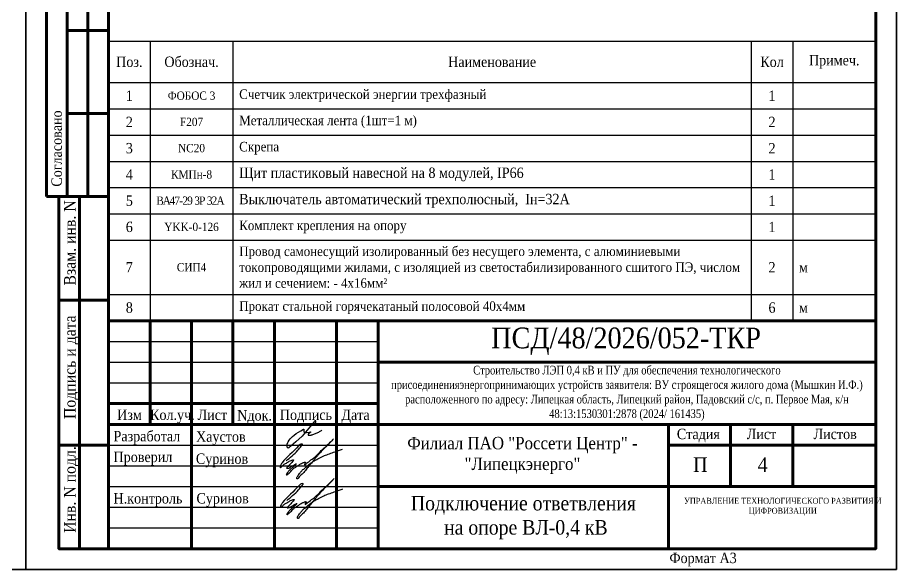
# Model space of a CAD drawing. Header units: millimetres. Extents: x 2174 to 9129, y 1758 to 2055.
# Drawn here: x 6581.7 to 6793.7, y 1758.4 to 1891.5 of the extents above; entities that cross this region are included whole.
import ezdxf

# ---------------------------------------------------------------- set-up
doc = ezdxf.new("R2010")
doc.units = ezdxf.units.MM
doc.layers.add('П', color=7, linetype='Continuous')
doc.layers.add('Чертеж', color=7, linetype='Continuous')
doc.styles.add('стиль1', font='times.ttf', dxfattribs={"width": 0.9, "height": 2})
doc.styles.add('стиль2', font='times.ttf', dxfattribs={"width": 0.9, "height": 2.5})

# ---------------------------------------------------------------- blocks, each defined once
blk = doc.blocks.new('Штамп б')
at = {"lineweight": 70}
for points in [[(20, 0), (8, 0), (8, 85), (20, 85)], [(13, 0), (13, 85)], [(8, 60), (20, 60)], [(8, 25), (20, 25)]]:
    blk.add_lwpolyline(points, dxfattribs=at)
at = {"lineweight": 25, "style": 'стиль1', "width": 0.9}
for s, p in [('Взам. инв. N', (12.06, 63.49)), ('Подпись и дата', (12.06, 31.28)), ('Инв. N подл.', (12.06, 3.82))]:
    blk.add_text(s, height=2.8, rotation=90, dxfattribs=at).set_placement(p)
blk = doc.blocks.new('A$C5B0935FB')
at = {"lineweight": 70}
for p, q in [((20, 65), (5, 65)), ((5, 0), (5, 65)), ((10, 55), (10, 65)), ((15, 0), (15, 65)), ((20, 0), (20, 65)), ((10, 40), (10, 55)), ((10, 55), (20, 55)), ((10, 20), (10, 40)), ((10, 40), (20, 40)), ((10, 0), (10, 20)), ((10, 20), (20, 20)), ((10, 0), (5, 0)), ((15, 0), (10, 0)), ((20, 0), (15, 0)), ((15, 0), (15, 0))]:
    blk.add_line(p, q, dxfattribs=at)
at = {"lineweight": 25, "style": 'стиль1', "width": 0.9}
blk.add_text('Согласовано', height=2.5, rotation=90, dxfattribs=at).set_placement((8.72, 2.35))
blk = doc.blocks.new('*T50')
at = {"color": 0, "lineweight": -2, "transparency": 16777216}
for p, q in [((0, 0), (185, 0)), ((0, 0), (0, -10)), ((10, 0), (10, -10)), ((30, 0), (30, -10)), ((155, 0), (155, -10)), ((165, 0), (165, -10)), ((185, 0), (185, -10)), ((0, -10), (185, -10)), ((10, -16.33), (155, -16.33)), ((10, -22.67), (155, -22.67)), ((10, -29), (155, -29)), ((10, -35.33), (30, -35.33)), ((155, -35.33), (165, -35.33)), ((155, -41.67), (165, -41.67)), ((10, -48), (165, -48)), ((10, -61.13), (155, -61.13)), ((30, -67.46), (155, -67.46))]:
    blk.add_line(p, q, dxfattribs=at)
at = {"color": 0, "linetype": 'ByBlock', "lineweight": -2, "transparency": 16777216}
for p, q in [((0, -10), (0, -67.46)), ((10, -10), (10, -67.46)), ((30, -10), (30, -67.46)), ((155, -10), (155, -67.46)), ((165, -10), (165, -67.46)), ((185, -10), (185, -67.46)), ((0, -16.33), (10, -16.33)), ((155, -16.33), (185, -16.33)), ((0, -22.67), (10, -22.67)), ((155, -22.67), (185, -22.67)), ((0, -29), (10, -29)), ((155, -29), (185, -29)), ((0, -35.33), (10, -35.33)), ((30, -35.33), (155, -35.33)), ((165, -35.33), (185, -35.33)), ((0, -41.67), (155, -41.67)), ((165, -41.67), (185, -41.67)), ((0, -48), (10, -48)), ((165, -48), (185, -48)), ((0, -61.13), (10, -61.13)), ((155, -61.13), (185, -61.13)), ((0, -67.46), (30, -67.46)), ((155, -67.46), (185, -67.46))]:
    blk.add_line(p, q, dxfattribs=at)
at = {"lineweight": 30, "transparency": 16777216, "style": 'стиль1'}
for s, insert, char_height, width, attachment_point in [('Поз.', (5, -5), 2.5, 10, 5), ('Обознач.', (20, -5), 2.5, 20, 5), ('Наименование', (92.5, -5), 2.5, 125, 5), ('Кол', (160, -5), 2.5, 10, 5), ('Примеч.', (175, -5), 2.5, 20, 5), ('1', (5, -13.17), 2.5, 7, 5), ('ФОБОС 3', (20, -13.17), 2, 17, 5), ('Счетчик электрической энергии трехфазный', (31.5, -13.17), 2.3, 122, 4), ('1', (160, -13.17), 2.5, 7, 5), ('2', (5, -19.5), 2.5, 7, 5), ('F207', (20, -19.5), 2, 17, 5), ('Металлическая лента (1шт=1 м)', (31.5, -19.5), 2.3, 122, 4), ('2', (160, -19.5), 2.5, 7, 5), ('3', (5, -25.83), 2.5, 7, 5), ('NC20', (20, -25.83), 2, 17, 5), ('Скрепа', (31.5, -25.83), 2.3, 122, 4), ('2', (160, -25.83), 2.5, 7, 5), ('4', (5, -32.17), 2.5, 7, 5), ('КМПн-8', (20, -32.17), 2, 17, 5), ('Щит пластиковый навесной на 8 модулей, IP66', (31.5, -32.17), 2.5, 122, 4), ('1', (160, -32.17), 2.5, 7, 5), ('5', (5, -38.5), 2.5, 7, 5), ('{\\T0.85;ВА47-29 3Р 32А}', (11.5, -38.5), 2, 17, 4), ('Выключатель автоматический трехполюсный,  Iн=32А', (31.5, -38.5), 2.5, 122, 4), ('1', (160, -38.5), 2.5, 7, 5), ('6', (5, -44.83), 2.5, 7, 5), ('YKK-0-126', (20, -44.83), 2, 17, 5), ('Комплект крепления на опору', (31.5, -44.83), 2.3, 122, 4), ('1', (160, -44.83), 2.5, 7, 5), ('Про{\\C0;вод самонесущий изолированный без несущего элемента, с алюминиевыми токопроводящими жилами, с изоляцией из светостабилизированного сшитого ПЭ, числом жил и сечением: }- 4х16мм²', (31.5, -54.56), 2.3, 122, 4), ('7', (5, -54.56), 2.5, 7, 5), ('СИП4', (20, -54.56), 2, 17, 5), ('2', (160, -54.56), 2.5, 7, 5), ('м', (166.5, -54.56), 2.5, 17, 4), ('8', (5, -64.3), 2.5, 7, 5), ('{\\C0;Прокат стальной горячекатаный полосовой 40х4мм }', (31.5, -64.3), 2.3, 122, 4), ('6', (160, -64.3), 2.5, 7, 5), ('м', (166.5, -64.3), 2.5, 17, 4)]:
    blk.add_mtext(s, dxfattribs=dict(at, insert=insert, char_height=char_height, width=width, attachment_point=attachment_point))
blk = doc.blocks.new('A$C7F1F469D')
at = {"color": 5, "lineweight": 25}
blk.add_spline([(-0.1, 1.78), (1.34, 2.93), (2.75, 4.33), (3.55, 5.31), (3.81, 5.64), (3.86, 5.8), (3.66, 5.81), (3.25, 5.7), (2.89, 5.36), (-1.09, 1.26), (-1.29, 0.98), (-1.47, 0.67), (-1.59, 0.28), (-1.54, 0.16), (-0.98, 0.55), (-0.42, 1.01), (0.34, 1.44), (1.08, 1.86), (1.69, 1.97), (1.62, 1.83), (1.26, 1.37), (0.56, 0.61), (0.16, 0.22), (0, 0), (0.24, -0.04), (0.82, 0.16), (1.44, 0.58), (2.18, 0.95), (2.33, 1.04), (1.93, 0.58), (1.28, 0.02), (0.64, -0.58), (0.1, -1.31), (-0.06, -1.68), (0.13, -1.59), (0.39, -1.41), (1.23, -0.56), (1.62, -0.16), (2.27, 0.27), (2.82, 0.65), (3.41, 1.04), (3.83, 1.25), (4.1, 1.35), (4.33, 1.44), (4.56, 1.45), (4.6, 1.35), (4.48, 1.19), (4.35, 0.92), (4.39, 0.82), (4.59, 0.91), (5.09, 1.34), (6.19, 2.18), (7.41, 3.21), (8.36, 4.22), (9.62, 5.31), (10.99, 6.68), (11.27, 6.98), (9.83, 5.51), (8.6, 4.26), (7.7, 3.28), (7.2, 2.7), (6.74, 2.12), (6.16, 1.41), (5.49, 0.62), (4.74, -0.34), (3.92, -1.29), (3.19, -1.94), (2.91, -2.31), (2.67, -2.58), (2.52, -2.55), (2.49, -2.26), (2.69, -1.9), (3.27, -1.11), (3.8, -0.52), (4.48, 0.07), (5.33, 0.79), (5.97, 1.29), (6.7, 1.77), (7.56, 2.21), (8.83, 2.91), (10.02, 3.35), (11.36, 3.83), (12.55, 4.24), (13.47, 4.57)], degree=3, dxfattribs=at)
blk = doc.blocks.new('Штамп фамилии')
at = {"layer": 'Чертеж', "color": 5, "lineweight": -2}
blk.add_lwpolyline([(47.47, 1.66), (47.54, 1.79), (47.62, 1.93), (47.66, 2.01), (47.7, 2.07), (47.73, 2.13), (47.76, 2.19), (47.76, 2.23), (47.76, 2.32), (47.74, 2.37), (47.71, 2.39), (47.66, 2.4), (47.61, 2.4), (47.56, 2.39), (47.52, 2.38), (47.44, 2.34), (47.38, 2.3), (47.33, 2.24), (47.26, 2.13), (45.27, -0.3), (44.41, -1.31), (42.95, -2.62), (41.21, -4.09), (41.09, -4.15), (41.01, -4.12), (40.97, -4.09), (40.93, -4.02), (40.86, -3.9), (40.8, -3.74), (40.79, -3.59), (40.79, -3.44), (40.82, -3.28), (40.86, -3.13), (40.9, -3.03), (40.96, -2.83), (41.05, -2.63), (41.29, -2.27), (41.56, -1.95), (42.15, -1.36), (42.5, -1), (42.96, -0.67), (43.54, -0.31), (44.11, 0.04), (44.76, 0.4), (44.84, 0.38), (44.86, 0.35), (44.86, 0.3), (44.81, -0.06), (44.88, -0.21), (44.95, -0.28), (45, -0.32), (45.11, -0.38), (45.27, -0.4), (45.46, -0.4), (46.3, -0.35), (46.39, -0.27), (46.46, -0.24), (46.48, -0.25), (46.48, -0.28), (46.47, -0.31), (46.46, -0.34), (46.44, -0.36), (46.39, -0.4), (46.28, -0.48), (45.92, -0.78), (45.89, -0.84), (45.87, -0.89), (45.87, -0.96), (45.9, -1), (46.03, -1.01), (46.17, -1), (46.59, -1), (46.68, -0.99), (46.84, -0.94), (47.03, -0.86), (48.5, -0.28), (48.66, -0.16), (48.81, -0.05), (48.96, 0.03), (49.07, 0.06), (49.21, 0.13)], dxfattribs=at)
at = {"layer": 'Чертеж', "color": 67, "lineweight": -2, "true_color": 0x727430}
for p in [(40.67, -8.99), (40.81, -18.55)]:
    blk.add_blockref('A$C7F1F469D', p, dxfattribs=at)
at = {"color": 7, "char_height": 2.5, "attachment_point": 4, "style": 'стиль1'}
for s, insert, width in [(' Разработал', (-1.9, -1.68), 17), ('Хаустов', (18.85, -1.78), 20), (' Проверил', (-1.9, -6.68), 17), (' Суринов', (17.96, -7.12), 20), (' Н.контроль', (-1.9, -16.68), 17), (' Суринов', (18.1, -16.68), 20)]:
    blk.add_mtext(s, dxfattribs=dict(at, insert=insert, width=width))
blk = doc.blocks.new('A$C31D65421')
blk.add_blockref('Штамп фамилии', (2.24, 18.43))

msp = doc.modelspace()

# ---------------------------------------------------------------- linework, layer by layer
at = {"layer": 'П', "linetype": 'Continuous', "lineweight": 30}
for points in [[(6373.703, 2055.4), (6583.703, 2055.4), (6583.703, 1758.4), (6373.703, 1758.4)], [(6373.703, 1758.4), (6583.703, 1758.4), (6583.703, 2055.4), (6373.703, 2055.4)], [(6583.703, 1758.4), (6793.703, 1758.4), (6793.703, 2055.4), (6583.703, 2055.4)], [(6583.703, 2055.4), (6793.703, 2055.4), (6793.703, 1758.4), (6583.703, 1758.4)]]:
    msp.add_lwpolyline(points, close=True, dxfattribs=at)
at = {"layer": 'Чертеж', "lineweight": 70}
for p, q in [((6788.703, 1818.4), (6603.703, 1818.4)), ((6603.703, 1818.4), (6603.703, 1763.4))]:
    msp.add_line(p, q, dxfattribs=at)
at = {"layer": 'Чертеж', "linetype": 'Continuous', "lineweight": 70}
msp.add_lwpolyline([(6603.703, 1763.4), (6788.703, 1763.4), (6788.703, 2050.4), (6603.703, 2050.4)], close=True, dxfattribs=at)
at = {"layer": 'Чертеж', "lineweight": 70}
for points in [[(6613.703, 1818.4), (6613.703, 1793.4)], [(6623.703, 1818.4), (6623.703, 1763.4)], [(6633.703, 1818.4), (6633.703, 1793.4)], [(6643.703, 1818.4), (6643.703, 1763.4)], [(6658.703, 1818.4), (6658.703, 1763.4)], [(6668.703, 1818.4), (6668.703, 1763.4)], [(6668.703, 1808.4), (6788.703, 1808.4)], [(6603.703, 1798.4), (6668.703, 1798.4)], [(6603.703, 1793.4), (6788.703, 1793.4)], [(6738.703, 1793.4), (6738.703, 1763.4)], [(6753.703, 1793.4), (6753.703, 1778.4)], [(6768.703, 1793.4), (6768.703, 1778.4)], [(6738.703, 1788.4), (6788.703, 1788.4)], [(6668.703, 1778.4), (6788.703, 1778.4)]]:
    msp.add_lwpolyline(points, dxfattribs=at)
at = {"layer": 'Чертеж', "lineweight": 30}
for points in [[(6603.703, 1813.4), (6668.703, 1813.4)], [(6603.703, 1808.4), (6668.703, 1808.4)], [(6603.703, 1803.4), (6668.703, 1803.4)], [(6603.703, 1788.4), (6668.703, 1788.4)], [(6603.703, 1783.4), (6668.703, 1783.4)], [(6603.703, 1778.4), (6668.703, 1778.4)], [(6603.703, 1773.4), (6668.703, 1773.4)], [(6603.703, 1768.4), (6668.703, 1768.4)]]:
    msp.add_lwpolyline(points, dxfattribs=at)

# ---------------------------------------------------------------- block references
msp.add_blockref('*T50', (6603.703, 1885.862))
at = {"layer": 'Чертеж'}
msp.add_blockref('A$C5B0935FB', (6583.703, 1848.4), dxfattribs=at)
at = {"layer": 'Чертеж', "lineweight": 25}
msp.add_blockref('Штамп б', (6583.703, 1763.4), dxfattribs=at)
at = {"layer": 'Чертеж', "linetype": 'Continuous', "lineweight": 0}
msp.add_blockref('A$C31D65421', (6603.703, 1773.4), dxfattribs=at)

# ---------------------------------------------------------------- texts
at = {"layer": 'Чертеж', "lineweight": 25, "style": 'стиль1', "width": 0.9}
for s, height, p in [('Изм', 2.5, (6605.756, 1794.472)), ('Кол.уч.', 2.5, (6613.703, 1794.472)), ('Лист', 2.5, (6625.175, 1794.472)), ('Nдок.', 2.5, (6634.725, 1794.329)), ('Подпись', 2.5, (6645, 1794.472)), ('Дата', 2.5, (6659.842, 1794.472)), ('Стадия', 2.5, (6740.75, 1789.84)), ('Лист', 2.5, (6757.623, 1789.84)), ('Листов', 2.5, (6773.721, 1789.84)), ('П', 3.5, (6744.7, 1781.925)), ('4', 3.5, (6760.249, 1781.925)), ('Формат А3', 2.5, (6738.964, 1759.927))]:
    msp.add_text(s, height=height, dxfattribs=at).set_placement(p)
at = {"layer": 'Чертеж', "lineweight": 25, "attachment_point": 5}
for s, insert, char_height, width, style in [('ПСД/48/2026/052-ТКР', (6728.508, 1813.442), 5, 119.88502, 'стиль2'), ('{\\W0.8;Строительство ЛЭП 0,4 кВ и ПУ для обеспечения технологического \\Pприсоединенияэнергопринимающих устройств заявителя: ВУ строящегося жилого дома (Мышкин И.Ф.) расположенного по адресу: Липецкая область, Липецкий район, Падовский с/с, п. Первое Мая, к/н 48:13:1530301:2878 (2024/ 161435)}', (6728.703, 1800.9), 2.1, 120, 'стиль1'), ('Филиал ПАО "Россети Центр" - "Липецкэнерго"', (6703.513, 1785.9, 0), 3, 70.37962, 'стиль1'), ('{\\C7;Подключение ответвления\\P на опоре ВЛ-0,4 кВ}', (6703.747, 1770.9), 3.5, 70.08803, 'стиль1'), ('{\\fTimes New Roman|b0|i0|c204|p16;\\H0.8x;УПРАВЛЕНИЕ ТЕХНОЛОГИЧЕСКОГО РАЗВИТИЯ И ЦИФРОВИЗАЦИИ}', (6766.299, 1773.521), 1.8, 54.19561, 'стиль2')]:
    msp.add_mtext(s, dxfattribs=dict(at, insert=insert, char_height=char_height, width=width, style=style))

doc.saveas('drawing.dxf')
